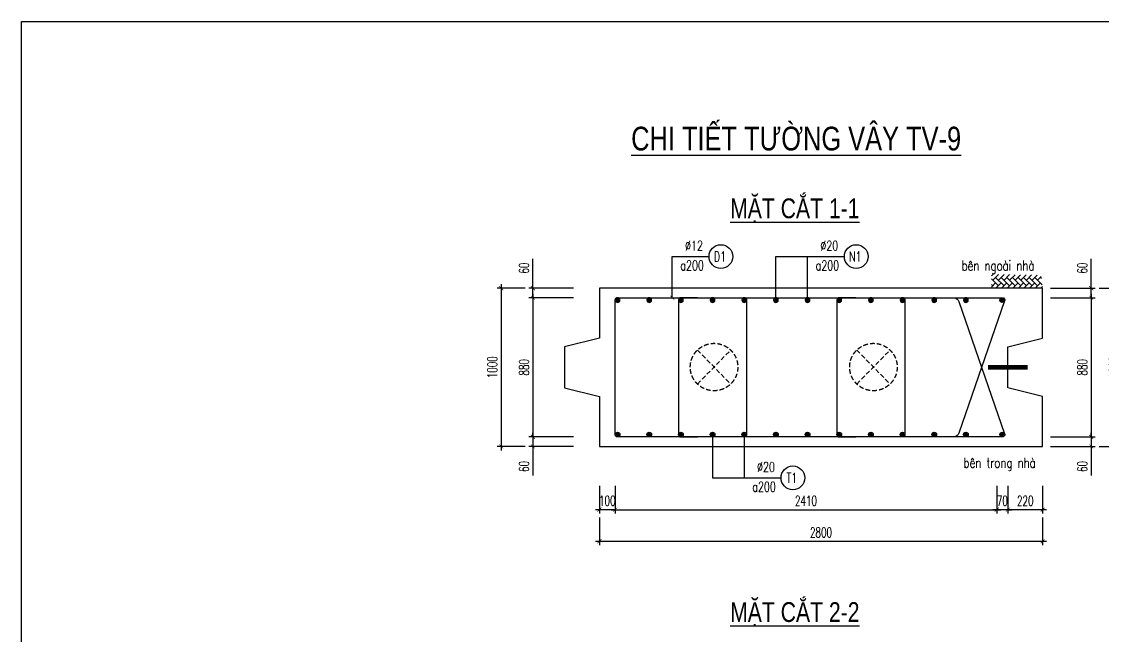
# Model space of a CAD drawing. Header units: millimetres. Extents: x -143483 to 1166745, y -1448440 to -1202244.
# Drawn here: x 167047 to 194356, y -1225931 to -1210408 of the extents above; entities that cross this region are included whole.
import ezdxf
from ezdxf.enums import TextEntityAlignment as Align

# ---------------------------------------------------------------- set-up
doc = ezdxf.new("R2010")
doc.units = ezdxf.units.MM
doc.header["$LTSCALE"] = 30
doc.header["$PDMODE"] = 3
doc.linetypes.add('DASHED', pattern=[19.05, 12.7, -6.35])
doc.layers.get('0').update_dxf_attribs({"lineweight": 9})
doc.layers.get('Defpoints').update_dxf_attribs({"lineweight": 9})
for name, color, linetype in [('ccu11-Cotthep', 9, 'Continuous'), ('ccu11-Dim', 8, 'Continuous'), ('ccu11-Hatch', 8, 'Continuous'), ('ccu11-Text', 31, 'Continuous'), ('ccu11-Thay', 7, 'Continuous'), ('ccu11-Thep', 4, 'Continuous'), ('ccu11-Thep doc', 4, 'Continuous'), ('ccu11-Thepdai', 6, 'Continuous')]:
    doc.layers.add(name, color=color, linetype=linetype)
doc.layers.add('ccu11-Khuat', color=9, linetype='DASHED', lineweight=30)
doc.styles.add('ccu11-dim', font='vnsimli.shx', dxfattribs={"width": 0.65, "bigfont": 'bigfont.shx'})
doc.styles.add('ccu11-VnAvH-B', font='VHAVANB.TTF')
doc.styles.add('ccu11-vnsimli', font='vnsimli.shx', dxfattribs={"width": 0.8, "bigfont": 'vns.shx'})
doc.styles.add('ccu11-vnsimple', font='vnsimple.shx', dxfattribs={"bigfont": 'bigfont.shx'})
doc.styles.add('ccu11_simli', font='vnsimli.shx', dxfattribs={"width": 0.8})
doc.dimstyles.new('ccu11-100', dxfattribs={"dimscale": 100, "dimtxt": 2.5, "dimasz": 1, "dimexe": 1, "dimexo": 2, "dimgap": 1, "dimtad": 1, "dimdec": 0, "dimdsep": 46, "dimtxsty": 'ccu11-dim', "dimblk": 'ARCHTICK', "dimcen": -1, "dimdle": 1, "dimclrd": 256, "dimclre": 256, "dimclrt": 3, "dimadec": 0, "dimazin": 2, "dimtfac": 0.1, "dimtdec": 0, "dimtmove": 0, "dimatfit": 1, "dimldrblk": 'ARCHTICK', "dimfxl": 0, "dimtvp": 0.833333, "dimtolj": 1, "dimtzin": 12, "dimarcsym": 0})
doc.dimstyles.new('ccu11-100x4', dxfattribs={"dimscale": 100, "dimtxt": 2.5, "dimasz": 1, "dimexe": 1, "dimexo": 2, "dimgap": 1, "dimtad": 1, "dimdec": 0, "dimlfac": 0.25, "dimdsep": 46, "dimtxsty": 'ccu11-dim', "dimblk": 'ARCHTICK', "dimcen": -1, "dimdle": 1, "dimclrd": 256, "dimclre": 256, "dimclrt": 3, "dimadec": 0, "dimazin": 2, "dimtfac": 0.1, "dimtdec": 0, "dimtmove": 0, "dimatfit": 1, "dimldrblk": 'ARCHTICK', "dimfxl": 0, "dimtvp": 0.833333, "dimtolj": 1, "dimtzin": 12, "dimarcsym": 0})

# ---------------------------------------------------------------- blocks, each defined once
blk = doc.blocks.new('MCT')
at = {"ltscale": 0.005}
for p, q in [((-0.49, 0), (0.49, 0)), ((0.35, -0.35), (-0.35, 0.35)), ((-0.35, -0.35), (0.35, 0.35)), ((0, -0.49), (0, 0.49))]:
    blk.add_line(p, q, dxfattribs=at)
blk.add_circle((0, 0), 0.492, dxfattribs=at)
blk = doc.blocks.new('*U1242')
at = {"layer": 'ccu11-Thep doc', "xscale": -121.9200000001001, "yscale": 121.9200000001001, "zscale": 121.92, "rotation": 270}
blk.add_blockref('MCT', (0, 0), dxfattribs=at)
blk = doc.blocks.new('*U1243')
at = {"layer": 'ccu11-Thep doc', "color": 0, "linetype": 'ByBlock', "lineweight": -2, "transparency": 16777216}
for p in [(0, 0), (800, 0), (1600, 0), (2400, 0), (3200, 0), (4000, 0), (4800, 0), (5600, 0), (6400, 0), (7200, 0), (8000, 0), (8800, 0)]:
    blk.add_blockref('*U1242', p, dxfattribs=at)
blk = doc.blocks.new('*U1244')
at = {"layer": 'ccu11-Thep doc', "xscale": -121.9200000001001, "yscale": 121.9200000001001, "zscale": 121.92, "rotation": 270}
blk.add_blockref('MCT', (0, 0), dxfattribs=at)
blk = doc.blocks.new('*U2317')
at = {"layer": 'ccu11-Thep doc', "color": 0, "linetype": 'ByBlock', "lineweight": -2, "transparency": 16777216}
for p in [(0, 0), (800, 0), (1600, 0), (2400, 0), (3200, 0), (4000, 0), (4800, 0), (5600, 0), (6400, 0), (7200, 0), (8000, 0), (8800, 0)]:
    blk.add_blockref('*U1244', p, dxfattribs=at)
blk = doc.blocks.new('_ARCHTICK')
at = {"color": 0, "linetype": 'ByBlock', "const_width": 0.15}
blk.add_lwpolyline([(-0.5, -0.5), (0.5, 0.5)], dxfattribs=at)
blk = doc.blocks.new('*D2641')
at = {"layer": 'ccu11-Dim', "linetype": 'ByBlock', "lineweight": -2, "ltscale": 30, "transparency": 16777216}
for p, q in [((179967, -1217151), (179967, -1216411)), ((180995, -1217151), (179867, -1217151)), ((179967, -1217391), (179967, -1217151)), ((180995, -1217391), (179867, -1217391)), ((179967, -1217391), (179967, -1217491))]:
    blk.add_line(p, q, dxfattribs=at)
at = {"layer": 'Defpoints', "color": 0, "linetype": 'ByBlock', "ltscale": 30, "transparency": 16777216}
for p in [(181195, -1217151), (179967, -1217391), (181195, -1217391)]:
    blk.add_point(p, dxfattribs=at)
at = {"layer": 'ccu11-Dim', "linetype": 'ByBlock', "lineweight": -2, "ltscale": 30, "transparency": 16777216, "xscale": 100, "yscale": 100, "zscale": 100}
for p, rotation in [((179967, -1217151), 270), ((179967, -1217391), 90)]:
    blk.add_blockref('_ARCHTICK', p, dxfattribs=dict(at, rotation=rotation))
at = {"layer": 'ccu11-Dim', "color": 3, "linetype": 'ByBlock', "ltscale": 30, "transparency": 16777216, "insert": (179742, -1216643), "char_height": 250, "attachment_point": 5, "rotation": 90, "style": 'ccu11-dim'}
blk.add_mtext('\\A1;60', dxfattribs=at)
blk = doc.blocks.new('*D2642')
at = {"layer": 'ccu11-Dim', "linetype": 'ByBlock', "lineweight": -2, "ltscale": 30, "transparency": 16777216}
for p, q in [((180995, -1217391), (179867, -1217391)), ((179967, -1217291), (179967, -1221011)), ((180995, -1220911), (179867, -1220911))]:
    blk.add_line(p, q, dxfattribs=at)
at = {"layer": 'Defpoints', "color": 0, "linetype": 'ByBlock', "ltscale": 30, "transparency": 16777216}
for p in [(181195, -1217391), (179967, -1220911), (181195, -1220911)]:
    blk.add_point(p, dxfattribs=at)
at = {"layer": 'ccu11-Dim', "linetype": 'ByBlock', "lineweight": -2, "ltscale": 30, "transparency": 16777216, "xscale": 100, "yscale": 100, "zscale": 100}
for p, rotation in [((179967, -1217391), 90), ((179967, -1220911), 270)]:
    blk.add_blockref('_ARCHTICK', p, dxfattribs=dict(at, rotation=rotation))
at = {"layer": 'ccu11-Dim', "color": 3, "linetype": 'ByBlock', "ltscale": 30, "transparency": 16777216, "insert": (179742, -1219151), "char_height": 250, "attachment_point": 5, "rotation": 90, "style": 'ccu11-dim'}
blk.add_mtext('\\A1;880', dxfattribs=at)
blk = doc.blocks.new('*D2643')
at = {"layer": 'ccu11-Dim', "linetype": 'ByBlock', "lineweight": -2, "ltscale": 30, "transparency": 16777216}
for p, q in [((180995, -1220911), (179867, -1220911)), ((179967, -1220911), (179967, -1220811)), ((179967, -1220911), (179967, -1221151)), ((180995, -1221151), (179867, -1221151)), ((179967, -1221151), (179967, -1221890))]:
    blk.add_line(p, q, dxfattribs=at)
at = {"layer": 'Defpoints', "color": 0, "linetype": 'ByBlock', "ltscale": 30, "transparency": 16777216}
for p in [(179967, -1220911), (181195, -1220911), (181195, -1221151)]:
    blk.add_point(p, dxfattribs=at)
at = {"layer": 'ccu11-Dim', "linetype": 'ByBlock', "lineweight": -2, "ltscale": 30, "transparency": 16777216, "xscale": 100, "yscale": 100, "zscale": 100}
for p, rotation in [((179967, -1220911), 270), ((179967, -1221151), 90)]:
    blk.add_blockref('_ARCHTICK', p, dxfattribs=dict(at, rotation=rotation))
at = {"layer": 'ccu11-Dim', "color": 3, "linetype": 'ByBlock', "ltscale": 30, "transparency": 16777216, "insert": (179742, -1221659), "char_height": 250, "attachment_point": 5, "rotation": 90, "style": 'ccu11-dim'}
blk.add_mtext('\\A1;60', dxfattribs=at)
blk = doc.blocks.new('*D2644')
at = {"layer": 'ccu11-Dim', "linetype": 'ByBlock', "lineweight": -2, "ltscale": 30, "transparency": 16777216}
for p, q in [((179767, -1217151), (179067, -1217151)), ((179167, -1217051), (179167, -1221251)), ((179767, -1221151), (179067, -1221151))]:
    blk.add_line(p, q, dxfattribs=at)
at = {"layer": 'Defpoints', "color": 0, "linetype": 'ByBlock', "ltscale": 30, "transparency": 16777216}
for p in [(179967, -1217151), (179167, -1221151), (179967, -1221151)]:
    blk.add_point(p, dxfattribs=at)
at = {"layer": 'ccu11-Dim', "linetype": 'ByBlock', "lineweight": -2, "ltscale": 30, "transparency": 16777216, "xscale": 100, "yscale": 100, "zscale": 100}
for p, rotation in [((179167, -1217151), 90), ((179167, -1221151), 270)]:
    blk.add_blockref('_ARCHTICK', p, dxfattribs=dict(at, rotation=rotation))
at = {"layer": 'ccu11-Dim', "color": 3, "linetype": 'ByBlock', "ltscale": 30, "transparency": 16777216, "insert": (178942, -1219151), "char_height": 250, "attachment_point": 5, "rotation": 90, "style": 'ccu11-dim'}
blk.add_mtext('\\A1;1000', dxfattribs=at)
blk = doc.blocks.new('*D2645')
at = {"layer": 'ccu11-Dim', "linetype": 'ByBlock', "lineweight": -2, "ltscale": 30, "transparency": 16777216}
for p, q in [((191966, -1222151), (191966, -1222851)), ((192846, -1222151), (192846, -1222851)), ((192946, -1222751), (191866, -1222751))]:
    blk.add_line(p, q, dxfattribs=at)
at = {"layer": 'Defpoints', "color": 0, "linetype": 'ByBlock', "ltscale": 30, "transparency": 16777216}
for p in [(191966, -1221951), (192846, -1221951), (191966, -1222751)]:
    blk.add_point(p, dxfattribs=at)
at = {"layer": 'ccu11-Dim', "linetype": 'ByBlock', "lineweight": -2, "ltscale": 30, "transparency": 16777216, "xscale": 100, "yscale": 100, "zscale": 100, "rotation": 180}
blk.add_blockref('_ARCHTICK', (191966, -1222751), dxfattribs=at)
at = {"layer": 'ccu11-Dim', "linetype": 'ByBlock', "lineweight": -2, "ltscale": 30, "transparency": 16777216, "xscale": 100, "yscale": 100, "zscale": 100}
blk.add_blockref('_ARCHTICK', (192846, -1222751), dxfattribs=at)
at = {"layer": 'ccu11-Dim', "color": 3, "linetype": 'ByBlock', "ltscale": 30, "transparency": 16777216, "insert": (192406, -1222526), "char_height": 250, "attachment_point": 5, "style": 'ccu11-dim'}
blk.add_mtext('\\A1;220', dxfattribs=at)
blk = doc.blocks.new('*D2646')
at = {"layer": 'ccu11-Dim', "linetype": 'ByBlock', "lineweight": -2, "ltscale": 30, "transparency": 16777216}
for p, q in [((181646, -1222951), (181646, -1223651)), ((192846, -1222951), (192846, -1223651)), ((181546, -1223551), (192946, -1223551))]:
    blk.add_line(p, q, dxfattribs=at)
at = {"layer": 'Defpoints', "color": 0, "linetype": 'ByBlock', "ltscale": 30, "transparency": 16777216}
for p in [(181646, -1222751), (192846, -1222751), (192846, -1223551)]:
    blk.add_point(p, dxfattribs=at)
at = {"layer": 'ccu11-Dim', "linetype": 'ByBlock', "lineweight": -2, "ltscale": 30, "transparency": 16777216, "xscale": 100, "yscale": 100, "zscale": 100, "rotation": 180}
blk.add_blockref('_ARCHTICK', (181646, -1223551), dxfattribs=at)
at = {"layer": 'ccu11-Dim', "linetype": 'ByBlock', "lineweight": -2, "ltscale": 30, "transparency": 16777216, "xscale": 100, "yscale": 100, "zscale": 100}
blk.add_blockref('_ARCHTICK', (192846, -1223551), dxfattribs=at)
at = {"layer": 'ccu11-Dim', "color": 3, "linetype": 'ByBlock', "ltscale": 30, "transparency": 16777216, "insert": (187246, -1223326), "char_height": 250, "attachment_point": 5, "style": 'ccu11-dim'}
blk.add_mtext('\\A1;2800', dxfattribs=at)
blk = doc.blocks.new('*D2647')
at = {"layer": 'ccu11-Dim', "linetype": 'ByBlock', "lineweight": -2, "ltscale": 30, "transparency": 16777216}
for p, q in [((191686, -1222151), (191686, -1222851)), ((191966, -1222151), (191966, -1222851)), ((191686, -1222751), (191586, -1222751)), ((191966, -1222751), (191686, -1222751)), ((191966, -1222751), (192066, -1222751))]:
    blk.add_line(p, q, dxfattribs=at)
at = {"layer": 'Defpoints', "color": 0, "linetype": 'ByBlock', "ltscale": 30, "transparency": 16777216}
for p in [(191686, -1221951), (191966, -1221951), (191686, -1222751)]:
    blk.add_point(p, dxfattribs=at)
at = {"layer": 'ccu11-Dim', "linetype": 'ByBlock', "lineweight": -2, "ltscale": 30, "transparency": 16777216, "xscale": 100, "yscale": 100, "zscale": 100}
blk.add_blockref('_ARCHTICK', (191686, -1222751), dxfattribs=at)
at = {"layer": 'ccu11-Dim', "linetype": 'ByBlock', "lineweight": -2, "ltscale": 30, "transparency": 16777216, "xscale": 100, "yscale": 100, "zscale": 100, "rotation": 180}
blk.add_blockref('_ARCHTICK', (191966, -1222751), dxfattribs=at)
at = {"layer": 'ccu11-Dim', "color": 3, "linetype": 'ByBlock', "ltscale": 30, "transparency": 16777216, "insert": (191826, -1222526), "char_height": 250, "attachment_point": 5, "style": 'ccu11-dim'}
blk.add_mtext('\\A1;70', dxfattribs=at)
blk = doc.blocks.new('*D2648')
at = {"layer": 'ccu11-Dim', "linetype": 'ByBlock', "lineweight": -2, "ltscale": 30, "transparency": 16777216}
for p, q in [((182046, -1222151), (182046, -1222851)), ((191686, -1222151), (191686, -1222851)), ((181946, -1222751), (191786, -1222751))]:
    blk.add_line(p, q, dxfattribs=at)
at = {"layer": 'Defpoints', "color": 0, "linetype": 'ByBlock', "ltscale": 30, "transparency": 16777216}
for p in [(182046, -1221951), (191686, -1221951), (191686, -1222751)]:
    blk.add_point(p, dxfattribs=at)
at = {"layer": 'ccu11-Dim', "linetype": 'ByBlock', "lineweight": -2, "ltscale": 30, "transparency": 16777216, "xscale": 100, "yscale": 100, "zscale": 100, "rotation": 180}
blk.add_blockref('_ARCHTICK', (182046, -1222751), dxfattribs=at)
at = {"layer": 'ccu11-Dim', "linetype": 'ByBlock', "lineweight": -2, "ltscale": 30, "transparency": 16777216, "xscale": 100, "yscale": 100, "zscale": 100}
blk.add_blockref('_ARCHTICK', (191686, -1222751), dxfattribs=at)
at = {"layer": 'ccu11-Dim', "color": 3, "linetype": 'ByBlock', "ltscale": 30, "transparency": 16777216, "insert": (186866, -1222526), "char_height": 250, "attachment_point": 5, "style": 'ccu11-dim'}
blk.add_mtext('\\A1;2410', dxfattribs=at)
blk = doc.blocks.new('*D2513')
at = {"layer": 'ccu11-Dim', "linetype": 'ByBlock', "lineweight": -2, "ltscale": 30, "transparency": 16777216}
for p, q in [((181646, -1222151), (181646, -1222851)), ((182046, -1222151), (182046, -1222851)), ((181646, -1222751), (181546, -1222751)), ((182046, -1222751), (181646, -1222751)), ((182046, -1222751), (182146, -1222751))]:
    blk.add_line(p, q, dxfattribs=at)
at = {"layer": 'Defpoints', "color": 0, "linetype": 'ByBlock', "ltscale": 30, "transparency": 16777216}
for p in [(181646, -1221951), (182046, -1221951), (181646, -1222751)]:
    blk.add_point(p, dxfattribs=at)
at = {"layer": 'ccu11-Dim', "linetype": 'ByBlock', "lineweight": -2, "ltscale": 30, "transparency": 16777216, "xscale": 100, "yscale": 100, "zscale": 100}
blk.add_blockref('_ARCHTICK', (181646, -1222751), dxfattribs=at)
at = {"layer": 'ccu11-Dim', "linetype": 'ByBlock', "lineweight": -2, "ltscale": 30, "transparency": 16777216, "xscale": 100, "yscale": 100, "zscale": 100, "rotation": 180}
blk.add_blockref('_ARCHTICK', (182046, -1222751), dxfattribs=at)
at = {"layer": 'ccu11-Dim', "color": 3, "linetype": 'ByBlock', "ltscale": 30, "transparency": 16777216, "insert": (181846, -1222526), "char_height": 250, "attachment_point": 5, "style": 'ccu11-dim'}
blk.add_mtext('\\A1;100', dxfattribs=at)
blk = doc.blocks.new('SHD')
at = {"layer": 'ccu11-Cotthep'}
blk.add_circle((300, 0), 300, dxfattribs=at)
at = {"layer": 'ccu11-Cotthep', "color": 31, "style": 'ccu11_simli', "width": 0.8}
blk.add_attdef('DK', text='', height=250, dxfattribs=at).set_placement((-101, 65), align=Align.BOTTOM_RIGHT)
blk.add_attdef('KH', text='', height=250, dxfattribs=at).set_placement((300, 0), align=Align.MIDDLE)
blk.add_attdef('KC', text='', height=250, dxfattribs=at).set_placement((-101, -142), align=Align.TOP_RIGHT)
blk = doc.blocks.new('*D2514')
at = {"layer": 'ccu11-Dim', "linetype": 'ByBlock', "lineweight": -2, "ltscale": 30, "transparency": 16777216}
for p, q in [((194075, -1217151), (194075, -1216411)), ((193046, -1217151), (194175, -1217151)), ((194075, -1217391), (194075, -1217151)), ((193046, -1217391), (194175, -1217391)), ((194075, -1217391), (194075, -1217491))]:
    blk.add_line(p, q, dxfattribs=at)
at = {"layer": 'Defpoints', "color": 0, "linetype": 'ByBlock', "ltscale": 30, "transparency": 16777216}
for p in [(192846, -1217151), (192846, -1217391), (194075, -1217391)]:
    blk.add_point(p, dxfattribs=at)
at = {"layer": 'ccu11-Dim', "linetype": 'ByBlock', "lineweight": -2, "ltscale": 30, "transparency": 16777216, "xscale": 100, "yscale": 100, "zscale": 100}
for p, rotation in [((194075, -1217151), 270), ((194075, -1217391), 90)]:
    blk.add_blockref('_ARCHTICK', p, dxfattribs=dict(at, rotation=rotation))
at = {"layer": 'ccu11-Dim', "color": 3, "linetype": 'ByBlock', "ltscale": 30, "transparency": 16777216, "insert": (193850, -1216643), "char_height": 250, "attachment_point": 5, "rotation": 90, "style": 'ccu11-dim'}
blk.add_mtext('\\A1;60', dxfattribs=at)
blk = doc.blocks.new('*D2515')
at = {"layer": 'ccu11-Dim', "linetype": 'ByBlock', "lineweight": -2, "ltscale": 30, "transparency": 16777216}
for p, q in [((193046, -1217391), (194175, -1217391)), ((194075, -1217291), (194075, -1221011)), ((193046, -1220911), (194175, -1220911))]:
    blk.add_line(p, q, dxfattribs=at)
at = {"layer": 'Defpoints', "color": 0, "linetype": 'ByBlock', "ltscale": 30, "transparency": 16777216}
for p in [(192846, -1217391), (192846, -1220911), (194075, -1220911)]:
    blk.add_point(p, dxfattribs=at)
at = {"layer": 'ccu11-Dim', "linetype": 'ByBlock', "lineweight": -2, "ltscale": 30, "transparency": 16777216, "xscale": 100, "yscale": 100, "zscale": 100}
for p, rotation in [((194075, -1217391), 90), ((194075, -1220911), 270)]:
    blk.add_blockref('_ARCHTICK', p, dxfattribs=dict(at, rotation=rotation))
at = {"layer": 'ccu11-Dim', "color": 3, "linetype": 'ByBlock', "ltscale": 30, "transparency": 16777216, "insert": (193850, -1219151), "char_height": 250, "attachment_point": 5, "rotation": 90, "style": 'ccu11-dim'}
blk.add_mtext('\\A1;880', dxfattribs=at)
blk = doc.blocks.new('*D2516')
at = {"layer": 'ccu11-Dim', "linetype": 'ByBlock', "lineweight": -2, "ltscale": 30, "transparency": 16777216}
for p, q in [((193046, -1220911), (194175, -1220911)), ((194075, -1220911), (194075, -1220811)), ((194075, -1220911), (194075, -1221151)), ((193046, -1221151), (194175, -1221151)), ((194075, -1221151), (194075, -1221890))]:
    blk.add_line(p, q, dxfattribs=at)
at = {"layer": 'Defpoints', "color": 0, "linetype": 'ByBlock', "ltscale": 30, "transparency": 16777216}
for p in [(192846, -1220911), (194075, -1220911), (192846, -1221151)]:
    blk.add_point(p, dxfattribs=at)
at = {"layer": 'ccu11-Dim', "linetype": 'ByBlock', "lineweight": -2, "ltscale": 30, "transparency": 16777216, "xscale": 100, "yscale": 100, "zscale": 100}
for p, rotation in [((194075, -1220911), 270), ((194075, -1221151), 90)]:
    blk.add_blockref('_ARCHTICK', p, dxfattribs=dict(at, rotation=rotation))
at = {"layer": 'ccu11-Dim', "color": 3, "linetype": 'ByBlock', "ltscale": 30, "transparency": 16777216, "insert": (193850, -1221659), "char_height": 250, "attachment_point": 5, "rotation": 90, "style": 'ccu11-dim'}
blk.add_mtext('\\A1;60', dxfattribs=at)
blk = doc.blocks.new('*D2517')
at = {"layer": 'ccu11-Dim', "linetype": 'ByBlock', "lineweight": -2, "ltscale": 30, "transparency": 16777216}
for p, q in [((194275, -1217151), (194975, -1217151)), ((194875, -1217051), (194875, -1221251)), ((194275, -1221151), (194975, -1221151))]:
    blk.add_line(p, q, dxfattribs=at)
at = {"layer": 'Defpoints', "color": 0, "linetype": 'ByBlock', "ltscale": 30, "transparency": 16777216}
for p in [(194075, -1217151), (194075, -1221151), (194875, -1221151)]:
    blk.add_point(p, dxfattribs=at)
at = {"layer": 'ccu11-Dim', "linetype": 'ByBlock', "lineweight": -2, "ltscale": 30, "transparency": 16777216, "xscale": 100, "yscale": 100, "zscale": 100}
for p, rotation in [((194875, -1217151), 90), ((194875, -1221151), 270)]:
    blk.add_blockref('_ARCHTICK', p, dxfattribs=dict(at, rotation=rotation))
at = {"layer": 'ccu11-Dim', "color": 3, "linetype": 'ByBlock', "ltscale": 30, "transparency": 16777216, "insert": (194650, -1219151), "char_height": 250, "attachment_point": 5, "rotation": 90, "style": 'ccu11-dim'}
blk.add_mtext('\\A1;1000', dxfattribs=at)

msp = doc.modelspace()

# ---------------------------------------------------------------- hatches: boundary and pattern name
at = {"layer": 'ccu11-Hatch', "ltscale": 10}
h = msp.add_hatch(dxfattribs=at)
h.set_pattern_fill('AR-HBONE', color=256, scale=25, angle=270, style=0)
h.set_pattern_definition([(45, (-3070296.38, 559305.45), (141.4213562, 4e-14), [300, -100]), (315, (-3070225.67, 559376.16), (141.4213562, 4e-14), [300, -100])])
h.paths.add_polyline_path([(191554.12, -1216798.02), (191554.12, -1217150.75), (192846.48, -1217150.75), (192803.62, -1216819.44)])

# ---------------------------------------------------------------- linework, layer by layer
at = {"layer": 'ccu11-Khuat', "ltscale": 0.3}
for p, q in [((184123.9, -1218715.04), (184962.13, -1219573.74)), ((184123.9, -1219573.74), (184962.13, -1218715.04)), ((188151.13, -1218715.04), (188989.37, -1219573.74)), ((188151.13, -1219573.74), (188989.37, -1218715.04))]:
    msp.add_line(p, q, dxfattribs=at)
for centre in [(184543.02, -1219144.39), (188570.25, -1219144.39)]:
    msp.add_circle(centre, 600, dxfattribs=at)
at = {"layer": 'ccu11-Thay'}
for p, q in [((192846.48, -1217150.75), (181646.48, -1217150.75)), ((181646.48, -1217150.75), (181646.48, -1218410.75)), ((192846.48, -1218410.75), (192846.48, -1217150.75)), ((181646.48, -1218410.75), (180766.71, -1218630.75)), ((191966.71, -1218630.75), (192846.48, -1218410.75)), ((180766.71, -1218630.75), (180766.71, -1219670.75)), ((191966.71, -1219670.75), (191966.71, -1218630.75)), ((180766.71, -1219670.75), (181646.48, -1219890.75)), ((192846.48, -1219890.75), (191966.71, -1219670.75)), ((181646.48, -1219890.75), (181646.48, -1221150.75)), ((192846.48, -1221150.75), (192846.48, -1219890.75)), ((181646.48, -1221150.75), (192846.48, -1221150.75))]:
    msp.add_line(p, q, dxfattribs=at)
msp.add_lwpolyline([(167046.73, -1210408.39), (251146.73, -1210408.39), (251146.73, -1269879.11), (167046.73, -1269879.11)], close=True, dxfattribs=at)
at = {"layer": 'ccu11-Thep', "const_width": 120}
msp.add_lwpolyline([(191466.48, -1219150.75), (192466.48, -1219150.75)], dxfattribs=at)
at = {"layer": 'ccu11-Thepdai'}
for points in [[(189898.27, -1217390.75), (190618.74, -1217390.75, -0.23620228), (190730.51, -1217483.5), (191884.39, -1220830.25, -0.5204497), (191828, -1220910.75), (182096.48, -1220910.75, -0.41421356), (182046.48, -1220860.75), (182046.48, -1217440.75, -0.41421356), (182096.48, -1217390.75), (191828, -1217390.75, -0.5204497), (191884.39, -1217471.25), (190730.51, -1220818, -0.23620228), (190618.74, -1220910.75), (189898.27, -1220910.75)], [(184127.16, -1217390.75), (183707.16, -1217390.75, 0.41421356), (183647.16, -1217450.75), (183647.16, -1220850.75, 0.41421356), (183707.16, -1220910.75), (184127.16, -1220910.75)], [(184887.16, -1217390.75), (185307.16, -1217390.75, -0.41421356), (185367.16, -1217450.75), (185367.16, -1220850.75, -0.41421356), (185307.16, -1220910.75), (184887.16, -1220910.75)], [(188127.16, -1217390.75), (187707.16, -1217390.75, 0.41421356), (187647.16, -1217450.75), (187647.16, -1220850.75, 0.41421356), (187707.16, -1220910.75), (188127.16, -1220910.75)], [(188887.16, -1217390.75), (189307.16, -1217390.75, -0.41421356), (189367.16, -1217450.75), (189367.16, -1220850.75, -0.41421356), (189307.16, -1220910.75), (188887.16, -1220910.75)]]:
    msp.add_lwpolyline(points, format="xyb", dxfattribs=at)

# ---------------------------------------------------------------- block references
at = {"layer": 'ccu11-Cotthep'}
ref = msp.add_blockref('SHD', (184417.16, -1216350.39), dxfattribs=at)
ref.add_attrib('KH', 'D1', dxfattribs={"color": 31, "height": 250, "style": 'ccu11-vnsimple', "width": 0.7}).set_placement((184692.16, -1216350.39), align=Align.MIDDLE_CENTER)
ref.add_attrib('KC', 'a200', dxfattribs={"color": 31, "height": 250, "style": 'ccu11-vnsimple', "width": 0.7}).set_placement((183988.58, -1216450.39), align=Align.TOP_CENTER)
ref.add_attrib('DK', '`12', dxfattribs={"color": 31, "height": 250, "style": 'ccu11-vnsimple', "width": 0.7}).set_placement((184036.37, -1216275.39), align=Align.BOTTOM_CENTER)
ref = msp.add_blockref('SHD', (187835.48, -1216350.39), dxfattribs=at)
ref.add_attrib('KH', 'N1', dxfattribs={"color": 31, "height": 250, "style": 'ccu11-vnsimple', "width": 0.7}).set_placement((188110.48, -1216350.39), align=Align.MIDDLE_CENTER)
ref.add_attrib('KC', 'a200', dxfattribs={"color": 31, "height": 250, "style": 'ccu11-vnsimple', "width": 0.7}).set_placement((187406.9, -1216450.39), align=Align.TOP_CENTER)
ref.add_attrib('DK', '`20', dxfattribs={"color": 31, "height": 250, "style": 'ccu11-vnsimple', "width": 0.7}).set_placement((187454.69, -1216275.39), align=Align.BOTTOM_CENTER)
ref = msp.add_blockref('SHD', (186235.48, -1221946.11), dxfattribs=at)
ref.add_attrib('KH', 'T1', dxfattribs={"color": 31, "height": 250, "style": 'ccu11-vnsimple', "width": 0.7}).set_placement((186510.48, -1221946.11), align=Align.MIDDLE_CENTER)
ref.add_attrib('KC', 'a200', dxfattribs={"color": 31, "height": 250, "style": 'ccu11-vnsimple', "width": 0.7}).set_placement((185806.9, -1222046.11), align=Align.TOP_CENTER)
ref.add_attrib('DK', '`20', dxfattribs={"color": 31, "height": 250, "style": 'ccu11-vnsimple', "width": 0.7}).set_placement((185854.69, -1221871.11), align=Align.BOTTOM_CENTER)
at = {"layer": 'ccu11-Thep doc'}
msp.add_blockref('*U1243', (182106.48, -1217450.75), dxfattribs=at)
at = {"layer": 'ccu11-Thep doc', "xscale": 121.9200000001001, "yscale": 121.9200000001001, "zscale": 121.9200000001001, "rotation": 90.00000000000001}
for p in [(191826.83, -1217450.75), (191826.83, -1220850.75)]:
    msp.add_blockref('MCT', p, dxfattribs=at)
at = {"layer": 'ccu11-Thep doc', "xscale": -1, "rotation": 180}
msp.add_blockref('*U2317', (182106.48, -1220850.75), dxfattribs=at)

# ---------------------------------------------------------------- texts
at = {"layer": 'ccu11-Text', "style": 'ccu11-VnAvH-B', "width": 0.8}
msp.add_text('%%UCHI TIÕT t\xadêng v©y tv-9', height=600, dxfattribs=at).set_placement((186617.57, -1213666.3), align=Align.CENTER)
at = {"layer": 'ccu11-Text', "color": 1, "style": 'ccu11-VnAvH-B', "width": 0.8}
msp.add_text('%%UmÆt c¾t 1-1', height=500, dxfattribs=at).set_placement((186583.56, -1215380.62), align=Align.CENTER)
at = {"layer": 'ccu11-Text', "linetype": 'Continuous', "style": 'ccu11-vnsimli', "width": 0.75}
for s, p in [('bªn ngoµi nhµ', (191718.88, -1216702.6)), ('bªn trong nhµ', (191759.06, -1221689.21))]:
    msp.add_text(s, height=250, dxfattribs=at).set_placement(p, align=Align.CENTER)
at = {"layer": 'ccu11-Text', "color": 2, "style": 'ccu11-VnAvH-B', "width": 0.8}
msp.add_text('%%UmÆt c¾t 2-2', height=500, dxfattribs=at).set_placement((186583.56, -1225590.56), align=Align.CENTER)

# ---------------------------------------------------------------- dimensions: what is measured, and where the dimension line sits
at = {"layer": 'ccu11-Dim', "linetype": 'ByBlock', "ltscale": 30}
for base, p1, p2, angle, picture, middle in [((179966.71, -1217390.75), (181195.11, -1217150.75), (181195.11, -1217390.75), 90, '*D2641', (179966.71, -1216642.76)), ((194074.87, -1217390.75), (192846.48, -1217150.75), (192846.48, -1217390.75), 90, '*D2514', (194074.87, -1216642.76)), ((179966.71, -1220910.75), (181195.11, -1221150.75), (181195.11, -1220910.75), 270, '*D2643', (179966.71, -1221658.73)), ((194074.87, -1220910.75), (192846.48, -1221150.75), (192846.48, -1220910.75), 270, '*D2516', (194074.87, -1221658.73))]:
    dim = msp.add_linear_dim(base=base, p1=p1, p2=p2, angle=angle, dimstyle='ccu11-100x4', dxfattribs=at)
    dim.commit()
    dim.dimension.update_dxf_attribs({"geometry": picture, "text_midpoint": middle, "dimtype": 160})
for base, p1, p2, picture, middle in [((179166.71, -1221150.75), (179966.71, -1217150.75), (179966.71, -1221150.75), '*D2644', (178941.71, -1219150.75)), ((194874.87, -1221150.75), (194074.87, -1217150.75), (194074.87, -1221150.75), '*D2517', (194649.87, -1219150.75))]:
    dim = msp.add_linear_dim(base=base, p1=p1, p2=p2, angle=90, dimstyle='ccu11-100x4', dxfattribs=at)
    dim.commit()
    dim.dimension.update_dxf_attribs({"geometry": picture, "text_midpoint": middle})
for base, p1, p2, picture, middle in [((179966.71, -1220910.75), (181195.11, -1217390.75), (181195.11, -1220910.75), '*D2642', (179741.71, -1219150.75)), ((194074.87, -1220910.75), (192846.48, -1217390.75), (192846.48, -1220910.75), '*D2515', (193849.87, -1219150.75))]:
    dim = msp.add_linear_dim(base=base, p1=p1, p2=p2, angle=90, dimstyle='ccu11-100x4', override={"dimtmove": 1}, dxfattribs=at)
    dim.commit()
    dim.dimension.update_dxf_attribs({"geometry": picture, "text_midpoint": middle})
for base, p1, p2, picture, middle in [((181646.48, -1222751.11), (182046.48, -1221951.11), (181646.48, -1221951.11), '*D2513', (181846.48, -1222526.11)), ((191686.48, -1222751.11), (191966.48, -1221951.11), (191686.48, -1221951.11), '*D2647', (191826.48, -1222526.11))]:
    dim = msp.add_linear_dim(base=base, p1=p1, p2=p2, dimstyle='ccu11-100x4', override={"dimtix": 1}, dxfattribs=at)
    dim.commit()
    dim.dimension.update_dxf_attribs({"geometry": picture, "text_midpoint": middle})
for base, p1, p2, picture, middle in [((191686.48, -1222751.11), (182046.48, -1221951.11), (191686.48, -1221951.11), '*D2648', (186866.48, -1222526.11)), ((191966.48, -1222751.11), (192846.48, -1221951.11), (191966.48, -1221951.11), '*D2645', (192406.48, -1222526.11)), ((192846.48, -1223551.11), (181646.48, -1222751.11), (192846.48, -1222751.11), '*D2646', (187246.48, -1223326.11))]:
    dim = msp.add_linear_dim(base=base, p1=p1, p2=p2, dimstyle='ccu11-100x4', dxfattribs=at)
    dim.commit()
    dim.dimension.update_dxf_attribs({"geometry": picture, "text_midpoint": middle})

# ---------------------------------------------------------------- leaders
at = {"layer": 'ccu11-Cotthep', "linetype": 'ByBlock', "ltscale": 30}
msp.add_leader([(183488.16, -1217390.75), (183488.16, -1216350.39), (184417.16, -1216350.39)], dimstyle='ccu11-100x4', dxfattribs=at)
at = {"layer": 'ccu11-Cotthep'}
for points in [[(186106.48, -1217450.75), (186106.48, -1216350.39), (187835.48, -1216350.39)], [(186906.48, -1217450.75), (186906.48, -1216350.39), (187835.48, -1216350.39)], [(184506.48, -1220845.75), (184506.48, -1221946.11), (186235.48, -1221946.11)], [(185306.48, -1220845.75), (185306.48, -1221946.11), (186235.48, -1221946.11)]]:
    msp.add_leader(points, dimstyle='ccu11-100', override={"dimasz": 1.5, "dimgap": 1, "dimtad": 0, "dimldrblk": 'None', "dimfxl": 3, "dimfxlon": 1, "dimtfill": 1, "dimarcsym": 1}, dxfattribs=at)

doc.saveas('drawing.dxf')
